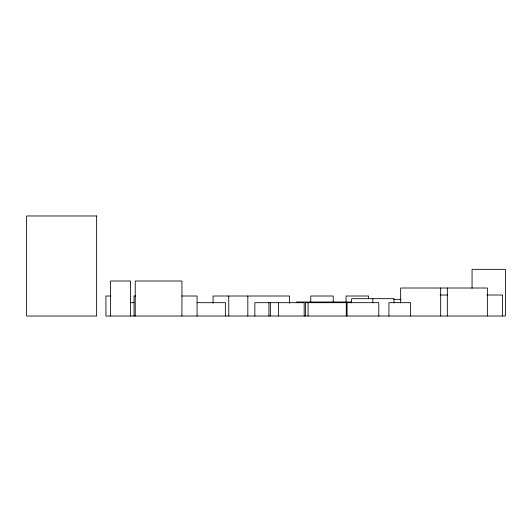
<?xml version="1.0" encoding="UTF-8"?>
<svg xmlns="http://www.w3.org/2000/svg" width="532" height="532" viewBox="0 0 532 532"><rect width="100%" height="100%" fill="white"/><g stroke="black" fill="none" stroke-linecap="round" stroke-linejoin="round"><path stroke-width="0.8" d="M440.124 295.014L447.505 295.014M486.92 295.014L502.547 295.014L502.547 316.021M110.842 296.011L105.941 296.011L105.941 316.021L505.4 316.021L505.4 269.332L472.057 269.332L472.057 288.171M135.653 296.011L134.031 296.011L134.031 316.021M181.804 296.011L197.073 296.011L197.073 316.021M393.627 299.343L401.062 299.343M296.384 302.016L351.625 302.016M130.919 302.681L134.031 302.681M197.073 302.681L225.368 302.681L225.368 316.021M487.359 316.021L487.359 288.012L400.656 288.012L400.656 302.841M447.346 288.012L447.346 316.021M440.676 288.012L440.676 316.021M410.591 316.021L410.591 302.681L388.932 302.681L388.932 316.021M394.032 302.808L394.032 298.678L351.625 298.678L351.625 302.808M378.791 316.021L378.791 302.681L305.514 302.681L305.514 316.021M372.832 298.678L372.832 302.808M368.51 298.412L368.51 296.011L346.066 296.011L346.066 302.415M347.063 302.681L347.063 316.021M346.285 302.681L346.285 316.021M333.218 302.415L333.218 296.011L310.774 296.011L310.774 302.415M308.061 302.681L308.061 316.021M304.178 316.021L304.178 302.681L254.848 302.681L254.848 316.021M289.574 303.213L289.574 296.011L213.066 296.011L213.066 303.213M278.449 302.681L278.449 316.021M270.356 302.681L270.356 316.021M268.926 302.681L268.926 316.021M247.826 296.011L247.826 316.021M228.767 296.011L228.767 316.021M181.924 316.021L181.924 281.009L135.241 281.009L135.241 316.021M130.606 316.021L130.606 281.009L110.596 281.009L110.596 316.021M96.625 215.979L26.6 215.979L26.6 316.021L96.625 316.021L96.625 215.979"/></g></svg>
